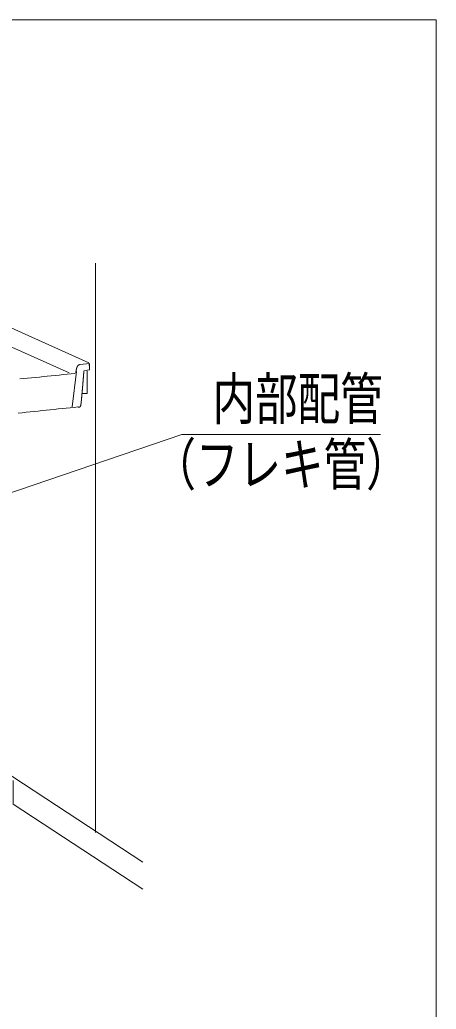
# Model space of a CAD drawing. Units: millimetres on the paper. Extents: x -305 to 305, y -152 to 152.
# Drawn here: x -203.2 to -179.2, y -110.3 to -53.1 of the extents above; entities that cross this region are included whole.
import ezdxf
from ezdxf.enums import TextEntityAlignment as Align

# ---------------------------------------------------------------- set-up
doc = ezdxf.new("R2010")
doc.units = ezdxf.units.MM
doc.layers.add('0-1_RV', color=7, linetype='Continuous', lineweight=9)
doc.styles.add('ＭＳ ゴシック', font='')
doc.styles.get('ＭＳ ゴシック').set_extended_font_data('MS Gothic')

msp = doc.modelspace()

# ---------------------------------------------------------------- linework, layer by layer
at = {"layer": '0-1_RV'}
for p, q in [((-198.877, -100.112), (-198.877, -67.191)), ((-204.305, -70.682), (-199.245, -72.959)), ((-204.449, -71.724), (-200.389, -73.53)), ((-199.748, -73.054), (-199.212, -72.999)), ((-199.238, -72.985), (-199.238, -73.114)), ((-199.212, -72.999), (-199.212, -73.354)), ((-199.975, -73.463), (-200.219, -75.503)), ((-199.212, -73.354), (-199.512, -73.408)), ((-196.126, -101.827), (-204.265, -96.487))]:
    msp.add_line(p, q, dxfattribs=at)
msp.add_lwpolyline([(-246.654, -119.129), (-179.163, -119.129), (-179.163, -53.125), (-246.654, -53.125)], close=True, dxfattribs=at)
for points in [[(-199.984, -73.377), (-199.984, -73.372), (-199.983, -73.367), (-199.982, -73.362), (-199.981, -73.358), (-199.98, -73.353), (-199.979, -73.348), (-199.978, -73.344), (-199.977, -73.339), (-199.976, -73.334), (-199.975, -73.33), (-199.974, -73.325), (-199.973, -73.32), (-199.972, -73.316), (-199.971, -73.311), (-199.97, -73.306), (-199.969, -73.302), (-199.967, -73.297), (-199.966, -73.293), (-199.965, -73.288), (-199.964, -73.283), (-199.962, -73.279), (-199.961, -73.274), (-199.96, -73.27), (-199.958, -73.265), (-199.957, -73.261), (-199.955, -73.256), (-199.954, -73.251), (-199.952, -73.247), (-199.951, -73.242), (-199.949, -73.238), (-199.947, -73.233), (-199.946, -73.229), (-199.944, -73.225), (-199.942, -73.22), (-199.94, -73.216), (-199.938, -73.211), (-199.937, -73.207), (-199.935, -73.202), (-199.933, -73.198)], [(-199.933, -73.198), (-199.931, -73.194), (-199.929, -73.19), (-199.926, -73.185), (-199.924, -73.181), (-199.922, -73.177), (-199.92, -73.173), (-199.918, -73.168), (-199.915, -73.164), (-199.913, -73.16), (-199.91, -73.156), (-199.908, -73.152), (-199.905, -73.148), (-199.902, -73.144), (-199.9, -73.14), (-199.897, -73.136), (-199.894, -73.132), (-199.891, -73.128), (-199.888, -73.125), (-199.885, -73.121), (-199.882, -73.117), (-199.879, -73.114), (-199.875, -73.11), (-199.872, -73.107), (-199.869, -73.104), (-199.865, -73.1), (-199.862, -73.097), (-199.858, -73.094), (-199.854, -73.091), (-199.85, -73.088), (-199.847, -73.085), (-199.843, -73.082), (-199.839, -73.08), (-199.835, -73.077), (-199.83, -73.075), (-199.826, -73.073), (-199.822, -73.07), (-199.818, -73.068), (-199.813, -73.066), (-199.809, -73.065)], [(-199.809, -73.065), (-199.804, -73.063), (-199.8, -73.062), (-199.795, -73.06), (-199.79, -73.059), (-199.786, -73.058), (-199.781, -73.057), (-199.776, -73.056), (-199.771, -73.055), (-199.767, -73.055), (-199.762, -73.054), (-199.757, -73.054), (-199.752, -73.054), (-199.748, -73.054)], [(-200.056, -73.571), (-200.284, -73.593), (-200.513, -73.616), (-200.741, -73.638), (-200.969, -73.661), (-201.197, -73.684), (-201.425, -73.707), (-201.654, -73.729), (-201.882, -73.752), (-202.11, -73.775), (-202.338, -73.798), (-202.567, -73.821), (-202.795, -73.844), (-203.023, -73.866), (-203.251, -73.889)], [(-200.002, -73.562), (-200.002, -73.557), (-200.002, -73.552), (-200.001, -73.547), (-200.001, -73.543), (-200.001, -73.538), (-200.001, -73.533), (-200.001, -73.528), (-200, -73.524), (-200, -73.519), (-200, -73.514), (-200, -73.509), (-199.999, -73.504), (-199.999, -73.5), (-199.999, -73.495), (-199.998, -73.49), (-199.998, -73.485), (-199.998, -73.481), (-199.997, -73.476), (-199.997, -73.471), (-199.996, -73.466), (-199.996, -73.462), (-199.995, -73.457), (-199.995, -73.452), (-199.994, -73.447), (-199.994, -73.443), (-199.993, -73.438), (-199.993, -73.433), (-199.992, -73.428), (-199.992, -73.424), (-199.991, -73.419), (-199.99, -73.414), (-199.99, -73.41), (-199.989, -73.405), (-199.988, -73.4), (-199.988, -73.395), (-199.987, -73.391), (-199.986, -73.386), (-199.985, -73.381), (-199.984, -73.377)], [(-199.639, -74.732), (-199.348, -74.732), (-199.348, -73.427)], [(-199.597, -74.137), (-199.596, -74.127), (-199.595, -74.118), (-199.594, -74.108), (-199.594, -74.099), (-199.593, -74.089), (-199.592, -74.079), (-199.591, -74.07), (-199.59, -74.06), (-199.59, -74.051), (-199.589, -74.041), (-199.588, -74.031), (-199.587, -74.022), (-199.586, -74.012), (-199.586, -74.003), (-199.585, -73.993), (-199.584, -73.983), (-199.583, -73.974), (-199.582, -73.964), (-199.582, -73.955), (-199.581, -73.945), (-199.58, -73.935), (-199.579, -73.926), (-199.578, -73.916), (-199.578, -73.907), (-199.577, -73.897), (-199.576, -73.887), (-199.575, -73.878), (-199.575, -73.868), (-199.574, -73.859), (-199.573, -73.849), (-199.572, -73.839), (-199.571, -73.83), (-199.571, -73.82), (-199.57, -73.811), (-199.569, -73.801), (-199.568, -73.791), (-199.567, -73.782), (-199.567, -73.772), (-199.566, -73.763)], [(-199.566, -73.763), (-199.565, -73.753), (-199.564, -73.743), (-199.564, -73.734), (-199.563, -73.724), (-199.562, -73.715), (-199.561, -73.705), (-199.56, -73.695), (-199.56, -73.686), (-199.559, -73.676), (-199.558, -73.667), (-199.557, -73.657), (-199.557, -73.647), (-199.556, -73.638), (-199.555, -73.628), (-199.554, -73.619), (-199.554, -73.609), (-199.553, -73.599), (-199.552, -73.59), (-199.551, -73.58), (-199.55, -73.571), (-199.55, -73.561), (-199.549, -73.551), (-199.548, -73.542), (-199.547, -73.532), (-199.547, -73.523), (-199.546, -73.513), (-199.545, -73.503), (-199.544, -73.494), (-199.544, -73.484), (-199.543, -73.475), (-199.542, -73.465), (-199.541, -73.455), (-199.541, -73.446), (-199.54, -73.436), (-199.539, -73.427)], [(-199.629, -74.511), (-199.628, -74.502), (-199.627, -74.492), (-199.626, -74.482), (-199.625, -74.473), (-199.624, -74.463), (-199.624, -74.454), (-199.623, -74.444), (-199.622, -74.434), (-199.621, -74.425), (-199.62, -74.415), (-199.619, -74.406), (-199.619, -74.396), (-199.618, -74.386), (-199.617, -74.377), (-199.616, -74.367), (-199.615, -74.358), (-199.615, -74.348), (-199.614, -74.338), (-199.613, -74.329), (-199.612, -74.319), (-199.611, -74.31), (-199.61, -74.3), (-199.61, -74.29), (-199.609, -74.281), (-199.608, -74.271), (-199.607, -74.262), (-199.606, -74.252), (-199.606, -74.242), (-199.605, -74.233), (-199.604, -74.223), (-199.603, -74.214), (-199.602, -74.204), (-199.602, -74.194), (-199.601, -74.185), (-199.6, -74.175), (-199.599, -74.166), (-199.598, -74.156), (-199.598, -74.147), (-199.597, -74.137)], [(-199.699, -75.259), (-199.698, -75.249), (-199.697, -75.24), (-199.696, -75.23), (-199.695, -75.221), (-199.694, -75.211), (-199.693, -75.202), (-199.692, -75.192), (-199.691, -75.182), (-199.69, -75.173), (-199.689, -75.163), (-199.688, -75.154), (-199.687, -75.144), (-199.686, -75.135), (-199.685, -75.125), (-199.684, -75.115), (-199.683, -75.106), (-199.682, -75.096), (-199.681, -75.087), (-199.68, -75.077), (-199.679, -75.068), (-199.678, -75.058), (-199.677, -75.048), (-199.676, -75.039), (-199.675, -75.029), (-199.674, -75.02), (-199.673, -75.01), (-199.673, -75), (-199.672, -74.991), (-199.671, -74.981), (-199.67, -74.972), (-199.669, -74.962), (-199.668, -74.952), (-199.667, -74.943), (-199.666, -74.933), (-199.665, -74.924), (-199.665, -74.914), (-199.664, -74.905), (-199.663, -74.895), (-199.662, -74.885)], [(-199.662, -74.885), (-199.661, -74.876), (-199.66, -74.866), (-199.659, -74.857), (-199.658, -74.847), (-199.658, -74.837), (-199.657, -74.828), (-199.656, -74.818), (-199.655, -74.809), (-199.654, -74.799), (-199.653, -74.789), (-199.652, -74.78), (-199.651, -74.77), (-199.651, -74.761), (-199.65, -74.751), (-199.649, -74.741), (-199.648, -74.732), (-199.647, -74.722), (-199.646, -74.713), (-199.645, -74.703), (-199.645, -74.693), (-199.644, -74.684), (-199.643, -74.674), (-199.642, -74.665), (-199.641, -74.655), (-199.64, -74.646), (-199.639, -74.636), (-199.639, -74.626), (-199.638, -74.617), (-199.637, -74.607), (-199.636, -74.598), (-199.635, -74.588), (-199.634, -74.578), (-199.634, -74.569), (-199.633, -74.559), (-199.632, -74.55), (-199.631, -74.54), (-199.63, -74.53), (-199.629, -74.521), (-199.629, -74.511)], [(-199.881, -75.504), (-199.872, -75.508), (-199.863, -75.511), (-199.854, -75.514), (-199.844, -75.515), (-199.835, -75.517), (-199.825, -75.517), (-199.815, -75.517), (-199.806, -75.516), (-199.796, -75.514), (-199.787, -75.511), (-199.778, -75.507), (-199.77, -75.502), (-199.762, -75.496), (-199.755, -75.49), (-199.749, -75.482), (-199.743, -75.475), (-199.738, -75.466), (-199.734, -75.458), (-199.73, -75.449), (-199.727, -75.44), (-199.724, -75.431), (-199.721, -75.421), (-199.719, -75.412), (-199.717, -75.403), (-199.715, -75.393), (-199.714, -75.384), (-199.712, -75.374), (-199.711, -75.364), (-199.71, -75.355), (-199.709, -75.345), (-199.708, -75.336), (-199.707, -75.326), (-199.706, -75.317), (-199.705, -75.307), (-199.704, -75.297), (-199.703, -75.288), (-199.701, -75.278), (-199.7, -75.269), (-199.699, -75.259)], [(-203.335, -75.86), (-203.105, -75.837), (-202.875, -75.813)], [(-202.875, -75.813), (-202.644, -75.789), (-202.414, -75.765), (-202.184, -75.741), (-201.953, -75.718), (-201.723, -75.694), (-201.493, -75.67), (-201.263, -75.646), (-201.032, -75.623), (-200.802, -75.599), (-200.572, -75.575), (-200.341, -75.552), (-200.111, -75.528), (-199.881, -75.504), (-199.881, -75.504)], [(-182.389, -77.103), (-193.881, -77.103), (-207.641, -81.779)], [(-196.132, -103.386), (-203.621, -98.46), (-203.621, -97.096)]]:
    msp.add_lwpolyline(points, dxfattribs=at)

# ---------------------------------------------------------------- texts
at = {"layer": '0-1_RV', "style": 'ＭＳ ゴシック', "width": 0.75}
for s, p in [('\u3000内部配管', (-194.559, -76.954)), ('（フレキ管）', (-195.517, -80.75))]:
    msp.add_text(s, height=2.405, dxfattribs=at).set_placement(p, align=Align.BOTTOM_LEFT)

doc.saveas('drawing.dxf')
